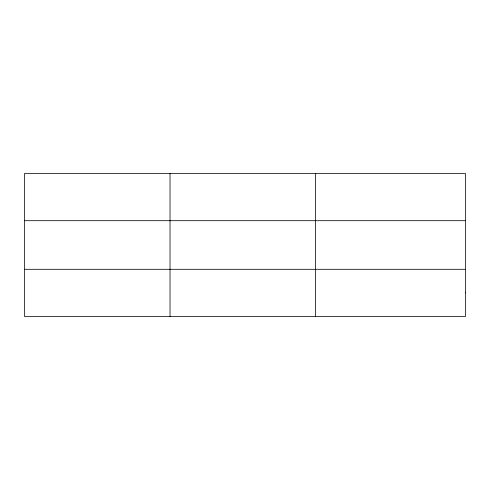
<?xml version="1.0" encoding="UTF-8"?>
<svg xmlns="http://www.w3.org/2000/svg" width="490" height="490" viewBox="0 0 490 490"><rect width="100%" height="100%" fill="white"/><g stroke="black" fill="none" stroke-linecap="round" stroke-linejoin="round"><path stroke-width="0.73" d="M170.03 316.485L170.03 173.515M315.56 316.485L315.56 173.515M24.5 220.696L465.5 220.696M24.5 269.304L465.5 269.304M465.5 292.891L465.5 316.485L24.5 316.485L24.5 173.515L465.5 173.515L465.5 292.891"/></g></svg>
